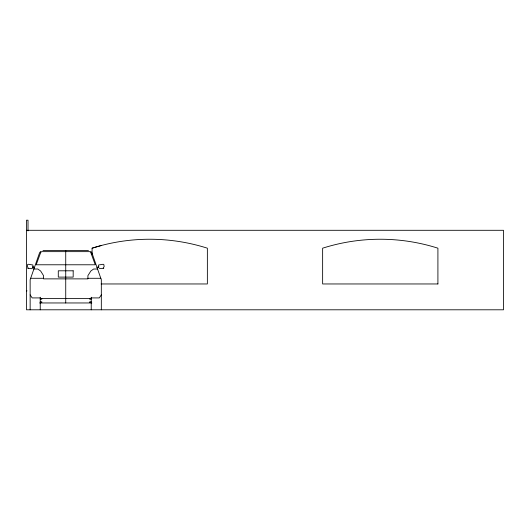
<?xml version="1.0" encoding="UTF-8"?>
<svg xmlns="http://www.w3.org/2000/svg" width="530" height="530" viewBox="0 0 530 530"><rect width="100%" height="100%" fill="white"/><g stroke="black" fill="none" stroke-linecap="round" stroke-linejoin="round"><path stroke-width="0.79" d="M33.112 267.147L32.873 264.993L28.322 264.258L27.633 264.496L27.315 266.597L28.256 268.087M101.323 294.885L99.289 297.92L91.226 297.92M40.651 251.439L39.571 252.777L30.144 279.774L30.144 309.798M103.204 268.087L104.145 266.597L103.827 264.496L103.145 264.258L98.587 264.993L98.348 267.147M32.834 267.988L31.575 268.69L27.686 268.319M98.918 267.378L97.228 268.061L97.05 267.372L98.905 266.676M92.087 254.691L92.087 248.186L101.462 245.469M103.774 268.319L99.322 268.458M26.5 230.298L503.5 230.298L503.5 309.798L26.5 309.798L26.5 220.202L28.017 220.202L28.017 230.914M42.996 250.412L88.47 250.412M33.648 269.021L37.816 269.021L40.644 271.029L43.559 275.68L43.559 278.873L87.901 278.873L87.901 275.68L90.816 271.029L93.644 269.021L97.811 269.021M30.554 278.29L43.559 278.29M87.901 278.29L100.905 278.29M101.144 283.961L207.362 283.961L207.362 248.186A190.19 190.19 0 0 0 92.087 248.186M26.5 290.877L27.003 290.877M40.24 297.92L32.171 297.92L30.144 294.885M40.24 298.556L91.226 298.556M40.24 299.178L41.79 299.178L41.79 298.556M91.226 299.178L89.669 299.178L89.669 298.556M40.24 301.802L41.79 301.802L41.79 302.478L40.24 302.478M91.226 301.802L89.669 301.802L89.669 302.478L91.226 302.478M39.631 302.961L91.829 302.961M32.555 266.676L34.417 267.372L34.238 268.061L32.542 267.378M90.809 251.439L91.889 252.777L101.323 279.774L101.323 309.798M91.226 297.25L91.226 309.798M65.733 250.412L65.733 302.961M40.24 297.25L40.24 309.798M40.578 252.777L36.206 264.781L95.254 264.781L90.882 252.777L89.968 251.644L41.492 251.644L40.578 252.777M73.18 270.803L58.287 270.803L58.287 277.11L73.18 277.11L73.18 270.803M437.912 283.961L322.637 283.961L322.637 248.186A190.19 190.19 0 0 1 437.912 248.186L437.912 283.961"/></g></svg>
